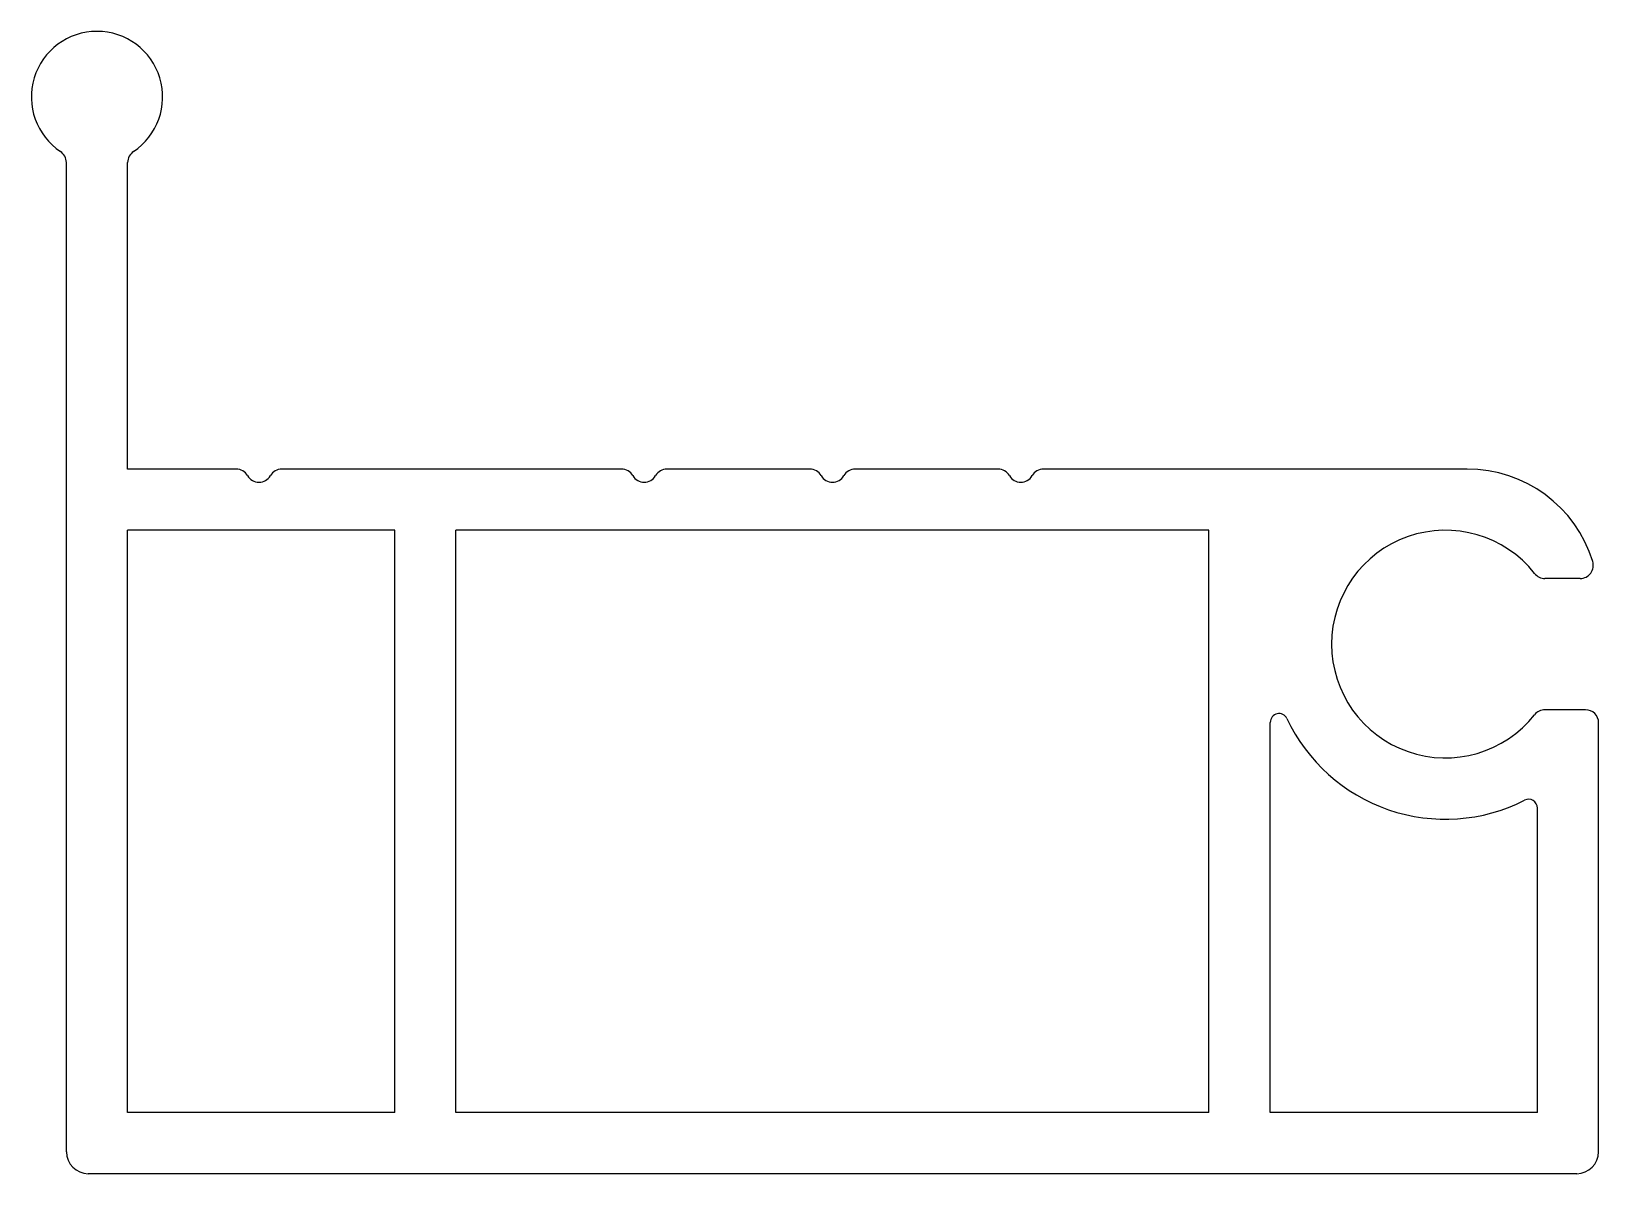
# Model space of a CAD drawing. Extents: x 860 to 895.8, y 195.2 to 221.3.
import ezdxf

# ---------------------------------------------------------------- set-up
doc = ezdxf.new("R2010")
doc.units = 0
doc.layers.get('0').update_dxf_attribs({"linetype": 'CONTINUOUS'})

msp = doc.modelspace()

# ---------------------------------------------------------------- linework, layer by layer
for p, q in [((860.816, 195.666), (860.816, 218.27)), ((862.216, 211.266), (862.216, 218.27)), ((864.697, 211.266), (862.216, 211.266)), ((873.497, 211.266), (865.736, 211.266)), ((877.797, 211.266), (874.536, 211.266)), ((882.097, 211.266), (878.836, 211.266)), ((892.816, 211.266), (883.136, 211.266)), ((868.316, 209.866), (862.216, 209.866)), ((862.216, 196.566), (862.216, 209.866)), ((868.316, 196.566), (868.316, 209.866)), ((886.916, 209.866), (869.716, 209.866)), ((869.716, 196.566), (869.716, 209.866)), ((886.916, 196.566), (886.916, 209.866)), ((895.395, 208.766), (894.59, 208.766)), ((895.516, 205.766), (894.59, 205.766)), ((888.316, 196.566), (888.316, 205.478)), ((895.816, 195.666), (895.816, 205.466)), ((894.416, 196.566), (894.416, 203.521)), ((868.316, 196.566), (862.216, 196.566)), ((886.916, 196.566), (869.716, 196.566)), ((894.416, 196.566), (888.316, 196.566)), ((895.316, 195.166), (861.316, 195.166))]:
    msp.add_line(p, q)
for centre, radius, start, end in [((861.516, 219.766), 1.5, 303.749, 236.251), ((860.516, 218.27), 0.3, 0, 56.251), ((862.516, 218.27), 0.3, 123.749, 180), ((864.697, 210.966), 0.3, 30, 90), ((865.736, 210.966), 0.3, 90, 150), ((873.497, 210.966), 0.3, 30, 90), ((874.536, 210.966), 0.3, 90, 150), ((877.797, 210.966), 0.3, 30, 90), ((878.836, 210.966), 0.3, 90, 150), ((882.097, 210.966), 0.3, 30, 90), ((883.136, 210.966), 0.3, 90, 150), ((892.816, 208.266), 3, 17.2353, 90), ((865.216, 211.266), 0.3, 210, 330), ((874.016, 211.266), 0.3, 210, 330), ((878.316, 211.266), 0.3, 210, 330), ((882.616, 211.266), 0.3, 210, 330), ((892.316, 207.266), 2.6, 38.3665, 321.6335), ((895.395, 209.066), 0.3, 270, 17.2353), ((894.59, 209.066), 0.3, 218.3665, 270), ((888.516, 205.478), 0.2, 25.2088, 180), ((892.316, 207.266), 4, 205.2088, 296.8965), ((894.59, 205.466), 0.3, 90, 141.6335), ((895.516, 205.466), 0.3, 0, 90), ((894.216, 203.521), 0.2, 0, 116.8965), ((861.316, 195.666), 0.5, 180, 270), ((895.316, 195.666), 0.5, 270, 0)]:
    msp.add_arc(centre, radius, start, end)

doc.saveas('drawing.dxf')
